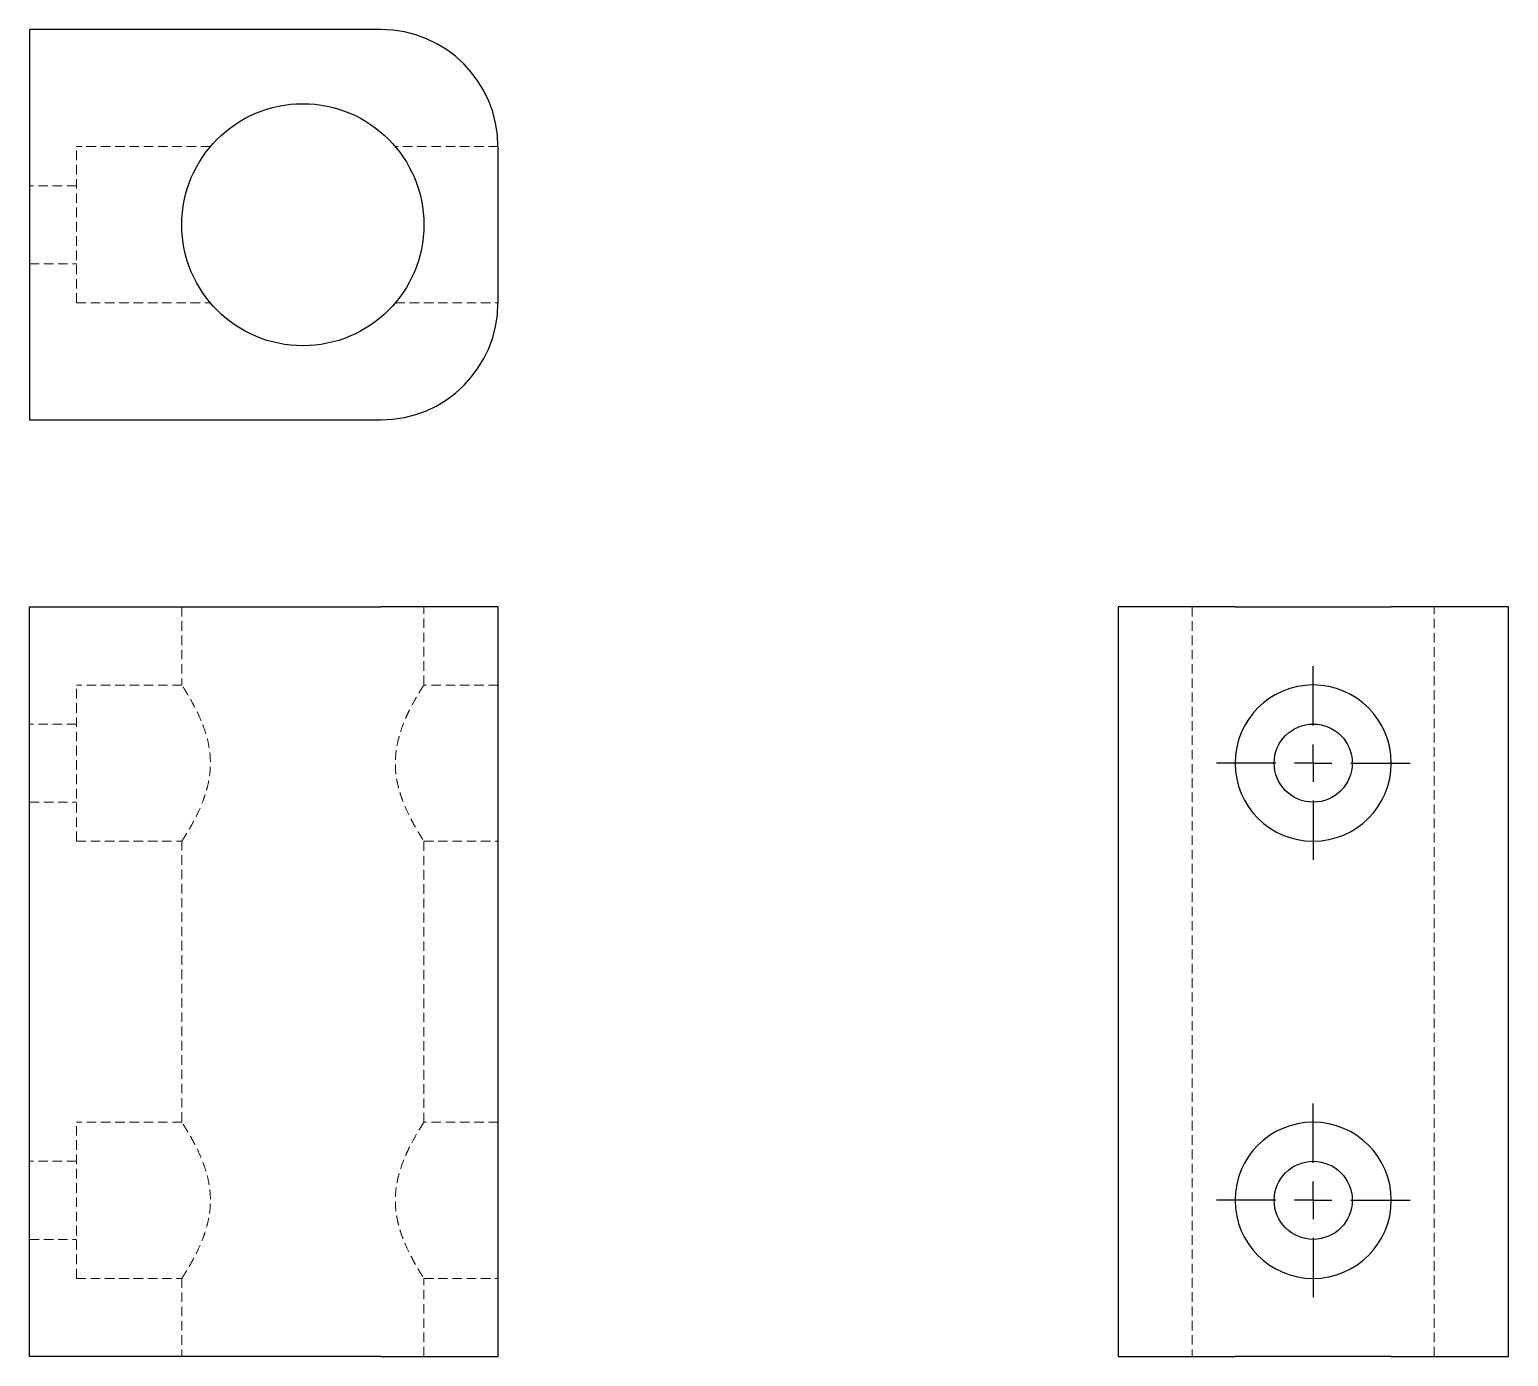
# Model space of a CAD drawing. Header units: millimetres. Extents: x 52 to 249, y 7 to 184.
import ezdxf

# ---------------------------------------------------------------- set-up
doc = ezdxf.new("R2010")
doc.units = ezdxf.units.MM
doc.linetypes.add('HIDDEN', pattern=[1.905, 1.27, -0.635])
doc.layers.add('10', color=7, linetype='Continuous')

# ---------------------------------------------------------------- blocks, each defined once
blk = doc.blocks.new('SW_CENTERMARKSYMBOL_0')
at = {"layer": '10', "color": 0}
for p, q in [((0, 5), (0, 12.92)), ((0, 0), (0, 2.5)), ((-5, 0), (-12.92, 0)), ((0, 0), (-2.5, 0)), ((0, 0), (0, -2.5)), ((0, 0), (2.5, 0)), ((5, 0), (12.92, 0)), ((0, -5), (0, -12.92))]:
    blk.add_line(p, q, dxfattribs=at)
blk = doc.blocks.new('SW_CENTERMARKSYMBOL_1')
at = {"layer": '10', "color": 0}
for p, q in [((0, 5), (0, 12.92)), ((0, 0), (0, 2.5)), ((-5, 0), (-12.92, 0)), ((0, 0), (-2.5, 0)), ((0, 0), (0, -2.5)), ((0, 0), (2.5, 0)), ((5, 0), (12.92, 0)), ((0, -5), (0, -12.92))]:
    blk.add_line(p, q, dxfattribs=at)

msp = doc.modelspace()

# ---------------------------------------------------------------- linework, layer by layer
at = {"color": 7, "linetype": 'Continuous', "lineweight": 25}
for p, q in [((51.75, 184.04), (51.75, 131.96)), ((98.62, 184.04), (51.75, 184.04)), ((114.25, 147.58), (114.25, 168.42)), ((51.75, 131.96), (98.62, 131.96)), ((51.75, 7), (51.75, 107)), ((51.75, 107), (98.62, 107)), ((114.25, 107), (98.62, 107)), ((114.25, 86.17), (114.25, 107)), ((196.96, 107), (196.96, 7)), ((212.58, 107), (196.96, 107)), ((212.58, 107), (233.42, 107)), ((249.04, 107), (233.42, 107)), ((249.04, 7), (249.04, 107)), ((114.25, 27.83), (114.25, 86.17)), ((114.25, 7), (114.25, 27.83)), ((98.62, 7), (51.75, 7)), ((98.62, 7), (114.25, 7)), ((196.96, 7), (212.58, 7)), ((233.42, 7), (212.58, 7)), ((233.42, 7), (249.04, 7))]:
    msp.add_line(p, q, dxfattribs=at)
at = {"color": 7, "linetype": 'HIDDEN', "lineweight": 18}
for p, q in [((58, 147.58), (58, 168.42)), ((75.87, 168.42), (58, 168.42)), ((114.25, 168.42), (100.54, 168.42)), ((58, 163.21), (51.75, 163.21)), ((51.75, 152.79), (58, 152.79)), ((58, 147.58), (75.87, 147.58)), ((100.54, 147.58), (114.25, 147.58)), ((72.06, 107), (72.06, 96.56)), ((104.35, 96.58), (104.35, 107)), ((206.85, 107), (206.85, 7)), ((239.15, 7), (239.15, 107)), ((58, 75.75), (58, 96.58)), ((72.07, 96.58), (58, 96.58)), ((114.25, 96.58), (104.35, 96.58)), ((58, 91.38), (51.75, 91.38)), ((51.75, 80.96), (58, 80.96)), ((58, 75.75), (72.07, 75.75)), ((72.06, 75.77), (72.06, 38.23)), ((104.35, 38.25), (104.35, 75.75)), ((104.35, 75.75), (114.25, 75.75)), ((58, 17.42), (58, 38.25)), ((72.07, 38.25), (58, 38.25)), ((114.25, 38.25), (104.35, 38.25)), ((58, 33.04), (51.75, 33.04)), ((51.75, 22.62), (58, 22.62)), ((58, 17.42), (72.07, 17.42)), ((72.06, 17.44), (72.06, 7)), ((104.35, 7), (104.35, 17.42)), ((104.35, 17.42), (114.25, 17.42))]:
    msp.add_line(p, q, dxfattribs=at)
at = {"color": 7, "linetype": 'Continuous', "lineweight": 25}
for centre, radius in [((88.21, 158), 16.15), ((223, 86.17), 5.21), ((223, 27.83), 5.21)]:
    msp.add_circle(centre, radius, dxfattribs=at)
for centre, radius, start, end in [((98.62, 168.42), 15.62, 0, 90), ((98.62, 147.58), 15.62, 270, 0), ((223, 86.17), 10.42, 0, 180), ((223, 86.17), 10.42, 180, 0), ((223, 27.83), 10.42, 0, 180), ((223, 27.83), 10.42, 180, 0)]:
    msp.add_arc(centre, radius, start, end, dxfattribs=at)
at = {"color": 7, "linetype": 'HIDDEN', "lineweight": 18}
for points, knots in [([(72.07, 75.77), (72.07, 75.76), (72.04, 75.72), (72.15, 75.88), (72.36, 76.22), (72.71, 76.78), (73.16, 77.54), (73.7, 78.51), (74.32, 79.74), (74.84, 80.97), (75.23, 82.09), (75.53, 83.17), (75.8, 84.53), (75.91, 86.12), (75.81, 87.7), (75.54, 89.18), (75.13, 90.57), (74.62, 91.9), (74.04, 93.16), (73.42, 94.34), (72.93, 95.18), (72.59, 95.74), (72.33, 96.17), (72.1, 96.52), (72.08, 96.55), (72.07, 96.56)], [0, 0, 0, 0, 0.007568, 0.051764, 0.097254, 0.141576, 0.186917, 0.236973, 0.288147, 0.345064, 0.374466, 0.403862, 0.451076, 0.500034, 0.544869, 0.591298, 0.636068, 0.681847, 0.733101, 0.78551, 0.843131, 0.873015, 0.902895, 0.954219, 1, 1, 1, 1]), ([(104.35, 96.58), (104.35, 96.58), (104.31, 96.51), (104.13, 96.23), (104, 96.02), (103.67, 95.49), (103.47, 95.16), (103.04, 94.4), (102.81, 93.98), (102.45, 93.28), (102.32, 93.03), (102.08, 92.52), (101.96, 92.25), (101.61, 91.43), (101.39, 90.84), (101.1, 89.91), (101.01, 89.59), (100.85, 88.93), (100.78, 88.6), (100.61, 87.58), (100.55, 86.89), (100.54, 85.46), (100.61, 84.77), (100.77, 83.75), (100.84, 83.41), (101, 82.75), (101.09, 82.43), (101.29, 81.81), (101.39, 81.51), (101.61, 80.92), (101.73, 80.63), (102.08, 79.8), (102.33, 79.29), (102.69, 78.59), (102.81, 78.36), (103.04, 77.93), (103.15, 77.73), (103.47, 77.17), (103.67, 76.85), (103.91, 76.45), (103.99, 76.33), (104.12, 76.12), (104.17, 76.03), (104.31, 75.82), (104.35, 75.75), (104.35, 75.75)], [0, 0, 0, 0, 0.0625, 0.0625, 0.125, 0.125, 0.1875, 0.1875, 0.25, 0.25, 0.28125, 0.28125, 0.3125, 0.3125, 0.375, 0.375, 0.40625, 0.40625, 0.4375, 0.4375, 0.5, 0.5, 0.5625, 0.5625, 0.59375, 0.59375, 0.625, 0.625, 0.65625, 0.65625, 0.6875, 0.6875, 0.75, 0.75, 0.78125, 0.78125, 0.8125, 0.8125, 0.875, 0.875, 0.90625, 0.90625, 0.9375, 0.9375, 1, 1, 1, 1]), ([(72.07, 17.44), (72.07, 17.43), (72.04, 17.39), (72.15, 17.54), (72.36, 17.88), (72.71, 18.45), (73.16, 19.2), (73.7, 20.18), (74.32, 21.41), (74.84, 22.64), (75.23, 23.76), (75.53, 24.84), (75.8, 26.2), (75.91, 27.79), (75.81, 29.37), (75.54, 30.84), (75.13, 32.24), (74.62, 33.57), (74.04, 34.83), (73.42, 36.01), (72.93, 36.85), (72.59, 37.41), (72.33, 37.84), (72.1, 38.19), (72.08, 38.22), (72.07, 38.23)], [0, 0, 0, 0, 0.007568, 0.051764, 0.097254, 0.141576, 0.186917, 0.236973, 0.288147, 0.345064, 0.374466, 0.403862, 0.451076, 0.500034, 0.544869, 0.591298, 0.636068, 0.681847, 0.733101, 0.78551, 0.843131, 0.873015, 0.902895, 0.954219, 1, 1, 1, 1]), ([(104.35, 38.25), (104.35, 38.25), (104.31, 38.18), (104.13, 37.9), (104, 37.69), (103.67, 37.15), (103.47, 36.83), (103.04, 36.07), (102.81, 35.65), (102.45, 34.94), (102.32, 34.7), (102.08, 34.19), (101.96, 33.92), (101.61, 33.09), (101.39, 32.51), (101.1, 31.58), (101.01, 31.26), (100.85, 30.6), (100.78, 30.26), (100.61, 29.25), (100.55, 28.56), (100.54, 27.13), (100.61, 26.43), (100.77, 25.42), (100.84, 25.08), (101, 24.42), (101.09, 24.1), (101.29, 23.48), (101.39, 23.17), (101.61, 22.58), (101.73, 22.3), (102.08, 21.46), (102.33, 20.96), (102.69, 20.25), (102.81, 20.03), (103.04, 19.6), (103.15, 19.4), (103.47, 18.84), (103.67, 18.51), (103.91, 18.11), (103.99, 17.99), (104.12, 17.79), (104.17, 17.7), (104.31, 17.49), (104.35, 17.42), (104.35, 17.42)], [0, 0, 0, 0, 0.0625, 0.0625, 0.125, 0.125, 0.1875, 0.1875, 0.25, 0.25, 0.28125, 0.28125, 0.3125, 0.3125, 0.375, 0.375, 0.40625, 0.40625, 0.4375, 0.4375, 0.5, 0.5, 0.5625, 0.5625, 0.59375, 0.59375, 0.625, 0.625, 0.65625, 0.65625, 0.6875, 0.6875, 0.75, 0.75, 0.78125, 0.78125, 0.8125, 0.8125, 0.875, 0.875, 0.90625, 0.90625, 0.9375, 0.9375, 1, 1, 1, 1])]:
    msp.add_open_spline(points, degree=3, knots=knots, dxfattribs=at)

# ---------------------------------------------------------------- block references
at = {"layer": '10'}
for name, p in [('SW_CENTERMARKSYMBOL_1', (223, 86.17)), ('SW_CENTERMARKSYMBOL_0', (223, 27.83))]:
    msp.add_blockref(name, p, dxfattribs=at)

doc.saveas('drawing.dxf')
